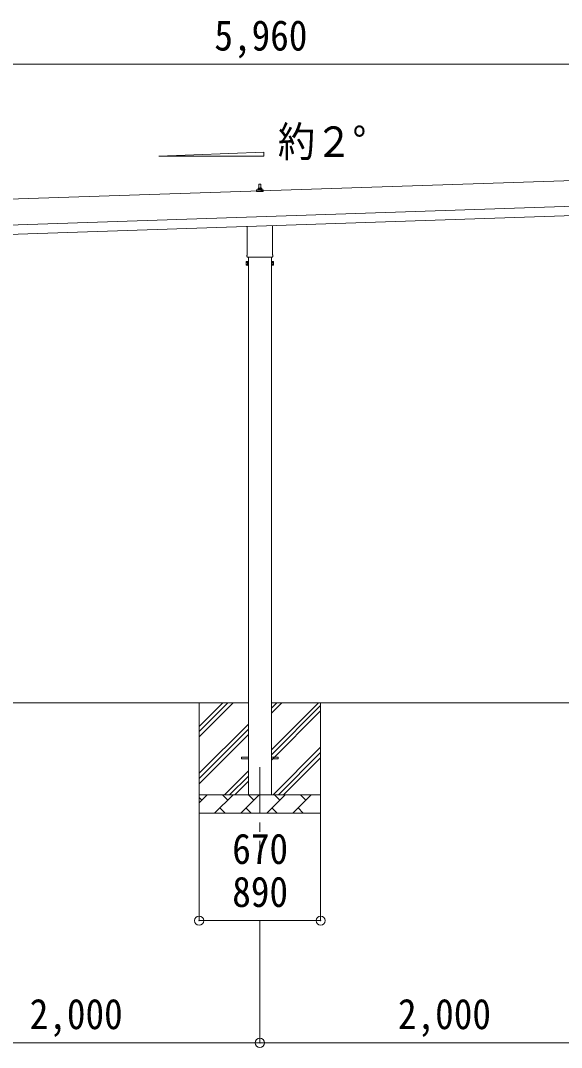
# Model space of a CAD drawing. Units: millimetres at full size, sheet at 1:50. Extents: x -14053 to 14053, y -9700 to 9700.
# Drawn here: x 2955 to 5892, y -6896 to -1321 of the extents above; entities that cross this region are included whole.
import ezdxf
from ezdxf.enums import TextEntityAlignment as Align

# ---------------------------------------------------------------- set-up
doc = ezdxf.new("R2010")
doc.units = ezdxf.units.MM
doc.header["$LTSCALE"] = 50
doc.header["$PDMODE"] = 32
doc.header["$PDSIZE"] = 50
doc.linetypes.add('CHAIN1', pattern=[8, 5, -1, 1, -1])
for name, color, linetype, lineweight in [('0-0_0', 7, 'Continuous', 9), ('0-1_Defpoints', 4, 'Continuous', 9), ('0-6_PARTS1', 6, 'Continuous', 9)]:
    doc.layers.add(name, color=color, linetype=linetype, lineweight=lineweight)
doc.styles.add('ＭＳ ゴシック', font='')
doc.styles.get('ＭＳ ゴシック').set_extended_font_data('MS Gothic')

msp = doc.modelspace()

# ---------------------------------------------------------------- linework, layer by layer
at = {"layer": '0-0_0'}
for p, q in [((4192.08, -5024.8), (2317.08, -5024.8)), ((3924.58, -5024.8), (3924.58, -5624.8)), ((3924.58, -5209.85), (4109.63, -5024.8)), ((3924.58, -5181.56), (4081.35, -5024.8)), ((3924.58, -5153.28), (4053.07, -5024.8)), ((4317.08, -5279.9), (4572.18, -5024.8)), ((4317.08, -5081.91), (4374.19, -5024.8)), ((4317.08, -5053.62), (4345.91, -5024.8)), ((6192.08, -5024.8), (4317.08, -5024.8)), ((4317.08, -5308.18), (4584.58, -5040.68)), ((4317.08, -5336.46), (4584.58, -5068.96)), ((4584.58, -5024.8), (4584.58, -5624.8)), ((3924.58, -5407.84), (4192.08, -5140.34)), ((3924.58, -5436.12), (4192.08, -5168.62)), ((3924.58, -5464.41), (4192.08, -5196.91)), ((4326.74, -5524.8), (4584.58, -5266.95)), ((4355.03, -5524.8), (4584.58, -5295.24)), ((4383.31, -5524.8), (4584.58, -5323.52)), ((4062.18, -5524.8), (4192.08, -5394.9)), ((4090.47, -5524.8), (4192.08, -5423.18)), ((4118.75, -5524.8), (4192.08, -5451.46)), ((3924.58, -5524.8), (4584.58, -5524.8)), ((3924.58, -5567.69), (3967.48, -5524.8)), ((3938.92, -5553.35), (3924.58, -5539.01)), ((4008.9, -5624.8), (4108.9, -5524.8)), ((4080.34, -5553.35), (4051.79, -5524.8)), ((4150.32, -5624.8), (4250.32, -5524.8)), ((4221.77, -5553.35), (4193.21, -5524.8)), ((4291.74, -5624.8), (4391.74, -5524.8)), ((4363.19, -5553.35), (4334.63, -5524.8)), ((4433.16, -5624.8), (4533.16, -5524.8)), ((4504.61, -5553.35), (4476.06, -5524.8)), ((4581.3, -5524.8), (4584.58, -5521.51)), ((4584.58, -5624.8), (3924.58, -5624.8)), ((4037.45, -5596.24), (4066.01, -5624.8)), ((4178.87, -5596.24), (4207.43, -5624.8)), ((4320.29, -5596.24), (4348.85, -5624.8)), ((4461.72, -5596.24), (4490.27, -5624.8))]:
    msp.add_line(p, q, dxfattribs=at)
at = {"layer": '0-1_Defpoints'}
for p, q in [((7201.95, -2148.18), (1308.94, -2344.62)), ((4248.58, -2233.87), (4249.31, -2210.34)), ((4250.31, -2209.37), (4258.86, -2209.37)), ((4259.86, -2210.34), (4260.58, -2233.87)), ((4236.33, -2249.37), (4236.33, -2241.65)), ((4272.83, -2249.37), (4236.33, -2249.37)), ((4236.72, -2240.87), (4272.45, -2240.87)), ((4237.1, -2240.68), (4243.82, -2239.05)), ((4244.2, -2238.87), (4264.97, -2238.87)), ((4244.58, -2238.08), (4244.58, -2233.87)), ((4245.58, -2233.87), (4263.58, -2233.87)), ((4264.58, -2238.08), (4264.58, -2233.87)), ((4272.07, -2240.68), (4265.35, -2239.05)), ((4272.83, -2249.37), (4272.83, -2241.65)), ((1313.6, -2484.54), (7206.61, -2288.1)), ((1315.27, -2534.51), (7208.28, -2338.08)), ((4186.28, -2593.36), (4186.28, -2438.81)), ((4322.88, -2434.26), (4322.88, -2593.36)), ((4184.58, -2602.13), (4184.58, -2596.63)), ((4322.52, -2605.63), (4186.65, -2605.63)), ((4192.08, -2605.63), (4192.08, -5524.8)), ((4317.08, -5524.8), (4317.08, -2605.63)), ((4324.58, -2596.63), (4324.58, -2602.13)), ((4180.58, -2631.63), (4181.34, -2630.31)), ((4180.58, -2631.63), (4180.58, -2648.63)), ((4180.58, -2648.63), (4181.34, -2649.94)), ((4187.58, -2635.22), (4181.34, -2635.22)), ((4187.58, -2645.04), (4181.34, -2645.04)), ((4187.58, -2649.94), (4181.34, -2649.94)), ((4190.08, -2649.33), (4187.58, -2649.33)), ((4319.08, -2649.33), (4321.58, -2649.33)), ((4321.58, -2635.22), (4327.82, -2635.22)), ((4321.58, -2645.04), (4327.82, -2645.04)), ((4321.58, -2649.94), (4327.82, -2649.94)), ((4328.58, -2631.63), (4327.82, -2630.31)), ((4328.58, -2648.63), (4327.82, -2649.94)), ((4328.58, -2631.63), (4328.58, -2648.63)), ((4154.58, -5320.3), (4192.08, -5320.3)), ((4154.58, -5329.3), (4154.58, -5320.3)), ((4154.58, -5329.3), (4192.08, -5329.3)), ((4317.08, -5320.3), (4354.58, -5320.3)), ((4317.08, -5329.3), (4354.58, -5329.3)), ((4354.58, -5329.3), (4354.58, -5320.3))]:
    msp.add_line(p, q, dxfattribs=at)
at = {"layer": '0-1_Defpoints', "color": 7, "linetype": 'CHAIN1'}
msp.add_line((4254.58, -5374.8), (4254.58, -5874.8), dxfattribs=at)
at = {"layer": '0-1_Defpoints'}
for points in [[(4187.58, -2649.94), (4187.58, -2630.31), (4181.34, -2630.31)], [(4187.58, -2649.33), (4187.58, -2630.93), (4190.08, -2630.93)], [(4321.58, -2649.33), (4321.58, -2630.93), (4319.08, -2630.93)], [(4321.58, -2649.94), (4321.58, -2630.31), (4327.82, -2630.31)]]:
    msp.add_lwpolyline(points, dxfattribs=at)
for points in [[(4190.08, -2650.63), (4190.08, -2629.63), (4192.08, -2629.63), (4192.08, -2650.63)], [(4319.08, -2650.63), (4319.08, -2629.63), (4317.08, -2629.63), (4317.08, -2650.63)]]:
    msp.add_lwpolyline(points, close=True, dxfattribs=at)
for centre, radius, start, end in [((4250.31, -2210.37), 1, 90, 178.60509), ((4258.86, -2210.37), 1, 1.39491, 90), ((4237.33, -2241.65), 1, 103.62699, 180), ((4243.58, -2238.08), 1, 283.62699, 0), ((4248.67, -2234.5), 4.13, 90, 171.17633), ((4245.58, -2234.87), 1, 90, 180), ((4257.92, -2233.87), 4.83, 133.60282, 180), ((4251.25, -2233.87), 4.83, 0, 46.39718), ((4260.5, -2234.5), 4.13, 8.82367, 90), ((4263.58, -2234.87), 1, 0, 90), ((4265.58, -2238.08), 1, 180, 256.37301), ((4271.83, -2241.65), 1, 0, 76.37301), ((4188.58, -2596.63), 4, 125.09963, 180), ((4188.58, -2602.13), 4, 180, 194.47751), ((4188.58, -2602.13), 4, 194.47751, 241.04498), ((4320.58, -2602.13), 4, 298.95502, 345.52249), ((4320.58, -2596.63), 4, 0, 54.90037), ((4320.58, -2602.13), 4, 345.52249, 0), ((4196.82, -2640.13), 16.24, 162.41205, 197.58795), ((4184.93, -2632.77), 4.34, 145.61575, 214.38425), ((4184.93, -2647.49), 4.34, 145.61575, 214.38425), ((4312.34, -2640.13), 16.24, 342.41205, 17.58795), ((4324.24, -2632.77), 4.34, 325.61575, 34.38425), ((4324.24, -2647.49), 4.34, 325.61575, 34.38425)]:
    msp.add_arc(centre, radius, start, end, dxfattribs=at)
at = {"layer": '0-6_PARTS1'}
for p, q in [((1277.58, -1558.96), (7237.58, -1558.96)), ((3924.58, -6207.87), (3924.58, -5624.8)), ((4584.58, -6207.87), (4584.58, -5624.8)), ((3924.58, -6207.87), (4584.58, -6207.87)), ((4254.58, -6871.26), (4254.58, -6207.87)), ((2254.58, -6871.26), (4254.58, -6871.26)), ((4254.58, -6871.26), (6254.58, -6871.26))]:
    msp.add_line(p, q, dxfattribs=at)
at = {"layer": '0-6_PARTS1', "color": 4}
for p, q in [((3705.11, -2057.72), (4276.31, -2036.61)), ((4276.31, -2057.72), (3705.11, -2057.72)), ((4276.31, -2036.61), (4276.31, -2057.72))]:
    msp.add_line(p, q, dxfattribs=at)
at = {"layer": '0-6_PARTS1'}
for p in [(3924.58, -6207.87), (4584.58, -6207.87), (4254.58, -6871.26)]:
    msp.add_point(p, dxfattribs=at)

# ---------------------------------------------------------------- texts
at = {"layer": '0-6_PARTS1', "color": 7, "style": 'ＭＳ ゴシック', "width": 0.9}
for s, p in [('5,960', (4007.58, -1533.96)), ('約２°', (4352.47, -2110.96)), ('670', (4104.58, -5949.5)), ('890', (4104.58, -6182.87)), ('2,000', (3004.58, -6846.26)), ('2,000', (5004.58, -6846.26))]:
    msp.add_text(s, height=165, dxfattribs=at).set_placement(p, align=Align.BOTTOM_LEFT)

doc.saveas('drawing.dxf')
